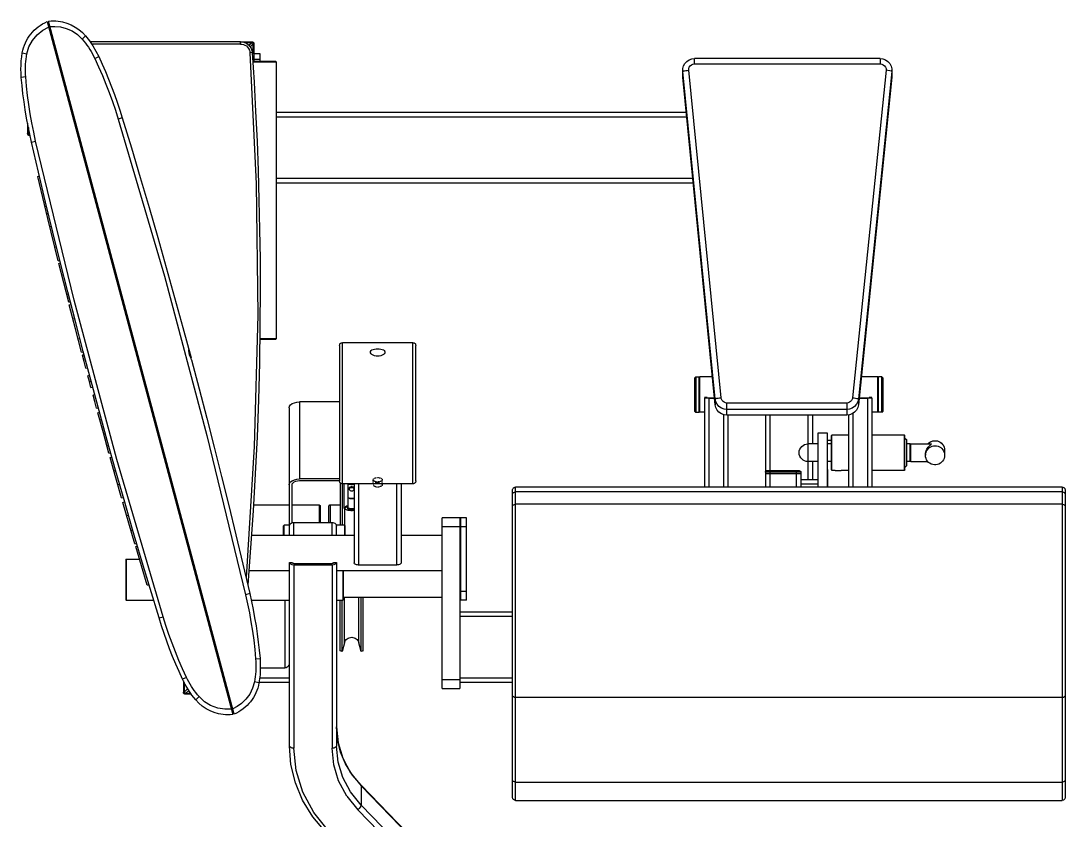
# Model space of a CAD drawing. Header units: millimetres. Extents: x 29224 to 62779, y 35576 to 54938.
# Drawn here: x 29608 to 30728, y 45215 to 46072 of the extents above; entities that cross this region are included whole.
import ezdxf

# ---------------------------------------------------------------- set-up
doc = ezdxf.new("R2010")
doc.units = ezdxf.units.MM
doc.linetypes.add('PEN_TYPE_1', pattern=[0])
doc.linetypes.add('PEN_TYPE_9', pattern=[0.1389, 0.0833, -0.0556])

# ---------------------------------------------------------------- blocks, each defined once
blk = doc.blocks.new('A$C18FB2BB5')
at = {"color": 7, "linetype": 'PEN_TYPE_1'}
for points in [[(1.5, 1267.9), (2.1, 1270.7), (2.9, 1273.4), (3.8, 1276.1), (4.8, 1278.6), (6.1, 1281.1), (7.4, 1283.5), (8.9, 1285.8), (10.6, 1288.1), (12.4, 1290.2), (14.3, 1292.2), (16.3, 1294), (18.4, 1295.8), (20.7, 1297.4), (23.1, 1298.9), (25.5, 1300.2), (28.1, 1301.4)], [(28.1, 1301.4), (227.2, 558.5)], [(28.8, 1298.9), (30.1, 1299.3)], [(29.6, 1301.8), (32.3, 1302.1), (35, 1302.1), (37.4, 1302.1), (39.9, 1301.9), (42.3, 1301.5), (44.7, 1301.1), (49.4, 1299.7), (53.9, 1297.9), (58.2, 1295.6), (62.2, 1292.9), (65.9, 1289.7), (69.3, 1286.1)], [(228.6, 558.9), (29.6, 1301.8)], [(6.4, 1266.8), (8.5, 1274.3), (12.3, 1281.3), (17.4, 1287.4), (23.4, 1292.3)], [(23.4, 1292.3), (29.7, 1295.6)], [(29.7, 1295.5), (31.2, 1295.9)], [(31.1, 1296.1), (36.4, 1296.3), (42.3, 1295.8), (48.5, 1294.2), (54.8, 1291.5), (60.7, 1287.6), (65.7, 1282.7)], [(69.3, 1286.1), (65.7, 1282.7)], [(65.7, 1282.7), (67.5, 1280.6), (69.2, 1278.4), (70.8, 1276.2), (72.4, 1273.9), (73.9, 1271.6), (75.3, 1269.2), (76.7, 1266.8), (78, 1264.4), (79.2, 1261.9)], [(69.3, 1286.1), (73.4, 1280.9), (77.1, 1275.5), (80.5, 1269.8), (83.5, 1263.9)], [(235.4, 1279.9), (74.1, 1279.9)], [(235.6, 1277.4), (75.9, 1277.4)], [(235.6, 1277.4), (235.4, 1279.9)], [(235.4, 1279.9), (247.6, 1279.9)], [(235.4, 1279.9), (237.9, 1279.7), (240.1, 1279), (242.2, 1277.9), (244.1, 1276.5), (245.6, 1274.8), (246.8, 1272.8), (247.6, 1270.6), (248, 1268.2)], [(235.6, 1277.4), (237, 1277.3), (238.6, 1277), (240.2, 1276.3), (241.8, 1275.3), (243.1, 1274), (244.2, 1272.5), (245, 1270.9), (245.4, 1269.4), (245.6, 1268)], [(239.9, 1279), (247.6, 1279)], [(247.3, 1278.8), (240.6, 1278.8)], [(244.5, 1276), (247.3, 1278.8)], [(245.8, 1274.4), (248.7, 1277.3)], [(247.3, 1278.8), (247.7, 1278.7), (248.1, 1278.5), (248.5, 1278.2), (248.7, 1277.8), (248.7, 1277.3)], [(247.6, 1279.9), (247.6, 1279)], [(247.6, 1279.9), (248.5, 1279.7), (249.2, 1279.3), (249.7, 1278.5), (249.9, 1277.6)], [(247.6, 1279), (248.1, 1278.9), (248.6, 1278.6), (248.9, 1278.2), (249, 1277.6)], [(248.7, 1277.3), (248.7, 1267.3)], [(249, 1267.3), (249, 1277.6)], [(249.9, 1277.6), (249, 1277.6)], [(249.9, 1277.6), (249.9, 1267.3)], [(0.4, 1241.6), (0.1, 1246), (0, 1250.4), (0.1, 1254.8), (0.4, 1259.2), (0.9, 1263.6), (1.5, 1267.9)], [(1.5, 1267.9), (6.4, 1266.8)], [(5.1, 1242.1), (4.9, 1244.8), (4.8, 1247.6), (4.8, 1250.4), (4.9, 1253.1), (5, 1255.9), (5.2, 1258.6), (5.5, 1261.3), (5.9, 1264.1), (6.4, 1266.8)], [(245.6, 1268), (252.4, 1127.4), (254, 986.6), (250.3, 845.8), (241.4, 705.3)], [(248, 1268.1), (250, 1236.5), (251.7, 1204.9), (253.2, 1173.3), (254.4, 1141.7), (255.3, 1110.1), (256, 1078.4), (256.4, 1046.8), (256.5, 1015.1), (256.3, 975.4), (255.7, 935.7), (254.6, 896), (253.2, 856.3), (251.3, 816.6), (249, 777), (246.3, 737.3), (243.2, 697.7)], [(248, 1268.2), (245.6, 1268)], [(248.1, 1267.3), (256.2, 1267.3)], [(249.9, 1267.3), (249.9, 1258.6)], [(256.2, 1267.3), (256.2, 1258.6)], [(79.2, 1261.9), (83.5, 1263.9)], [(79.2, 1261.9), (83.3, 1252.9), (87.3, 1243.7), (91.1, 1234.5), (94.7, 1225.3), (98.1, 1215.9), (101.3, 1206.5), (104.3, 1197)], [(83.5, 1263.9), (87.1, 1255.9), (90.6, 1247.8), (94, 1239.7), (97.2, 1231.5), (100.3, 1223.3), (103.2, 1215), (106, 1206.6), (108.7, 1198.2)], [(248.4, 1261), (256.2, 1261)], [(273.3, 1258.6), (248.6, 1258.6)], [(274.1, 1257.8), (248.6, 1257.8)], [(273.3, 1258.6), (274.1, 1257.8)], [(274.1, 961.6), (274.1, 1257.8)], [(709.8, 1249.2), (709.9, 1251), (710.7, 1253.9), (712.1, 1256.5), (714.1, 1258.7), (716.6, 1260.4), (719.4, 1261.4), (722.4, 1261.8)], [(716.1, 1249.3), (716.2, 1251), (716.7, 1252.7), (717.7, 1254.1), (719.1, 1255.2), (720.7, 1255.9), (722.4, 1256.2)], [(722.4, 1256.2), (722.4, 1261.8)], [(921.5, 1261.8), (722.4, 1261.8)], [(722.4, 1256.2), (921.5, 1256.2)], [(921.5, 1261.8), (924.4, 1261.4), (927.3, 1260.4), (929.8, 1258.7), (931.8, 1256.5), (933.2, 1253.8), (934, 1250.9), (934.1, 1249.2)], [(921.5, 1261.8), (921.5, 1256.2)], [(921.5, 1256.2), (923.2, 1255.9), (924.8, 1255.2), (926.1, 1254.1), (927.1, 1252.6), (927.7, 1251), (927.7, 1249.3)], [(709.8, 1249.2), (709.8, 1248)], [(709.8, 1241.7), (709.8, 1249.2)], [(709.8, 1248), (710, 1248.2)], [(744.6, 896.9), (709.8, 1248)], [(710, 1248.2), (710.7, 1248.4), (711.7, 1248.6), (713, 1248.9), (714.5, 1249.1), (716.1, 1249.3)], [(750.8, 898.2), (716.1, 1249.3)], [(927.7, 1249.3), (891.8, 898.2)], [(934, 1248), (898.1, 896.9)], [(933.7, 1248.2), (927.7, 1249.3)], [(934, 1248), (933.7, 1248.2)], [(934.1, 1249.2), (934, 1241.7)], [(934, 1248), (934.1, 1249.2)], [(5.1, 1242.1), (0.4, 1241.6)], [(0.4, 1241.6), (0.4, 1241.6)], [(11.4, 1172.1), (9.5, 1180.7), (7.7, 1189.4), (6.1, 1198), (4.7, 1206.7), (3.4, 1215.4), (2.2, 1224.1), (1.2, 1232.9), (0.4, 1241.6)], [(15.8, 1173.3), (13.7, 1183), (11.8, 1192.8), (10, 1202.6), (8.5, 1212.4), (7.2, 1222.3), (6, 1232.1), (5.1, 1242.1)], [(709.8, 1243), (709.8, 1241.7)], [(744.6, 890.7), (709.8, 1241.7)], [(934, 1241.7), (898.1, 890.6)], [(934, 1241.7), (934.1, 1243)], [(274.1, 1204.3), (713.5, 1204.3)], [(274.1, 1199.5), (714, 1199.5)], [(7.2, 1192.4), (7.2, 1181.3)], [(8.1, 1187.9), (8.1, 1181.3)], [(108.7, 1198.2), (104.3, 1197)], [(104.3, 1197), (153.8, 1028.5), (199.5, 857.7), (240.9, 687)], [(108.7, 1198.2), (118.4, 1166.2), (128, 1134.2), (137.4, 1102.1), (146.7, 1069.9), (155.8, 1037.7), (164.8, 1005.5), (173.7, 973.3), (182.4, 941)], [(7.2, 1181.3), (8.1, 1181.3)], [(9.4, 1179), (8.6, 1179.2), (7.8, 1179.7), (7.3, 1180.4), (7.2, 1181.3)], [(9.4, 1179.9), (8.9, 1180.1), (8.5, 1180.4), (8.2, 1180.8), (8.1, 1181.3)], [(8.3, 1181.7), (8.3, 1186.6)], [(9.1, 1182.5), (8.3, 1181.7)], [(9.6, 1180.2), (9.3, 1180.2), (8.9, 1180.5), (8.6, 1180.8), (8.4, 1181.2), (8.3, 1181.7)], [(9.7, 1179.9), (9.4, 1179.9)], [(9.4, 1179), (9.4, 1179.9)], [(9.9, 1179), (9.4, 1179)], [(11.4, 1172.1), (15.8, 1173.3)], [(148.1, 662.1), (138.5, 693.7), (129, 725.4), (119.7, 757), (110.6, 788.7), (101.5, 820.5), (92.6, 852.3), (83.9, 884.1), (75.3, 916), (66.8, 947.9), (58.5, 979.8), (50.3, 1011.8), (42.2, 1043.8), (34.3, 1075.8), (26.5, 1107.9), (18.9, 1140), (11.4, 1172.1)], [(152.5, 663.3), (103, 831.8), (57.2, 1002.7), (15.8, 1173.3)], [(18.1, 1135.3), (19.8, 1135.9)], [(39.9, 1045.1), (28.9, 1090.2), (18.1, 1135.3)], [(274.1, 1133.4), (720.6, 1133.4)], [(274.1, 1128.6), (721, 1128.6)], [(25.8, 1102.9), (27.6, 1103.4)], [(27.6, 1095.5), (29.4, 1095.9)], [(30.9, 1081.6), (32.7, 1082.2)], [(36.3, 1059.5), (38.2, 1059.9)], [(39.9, 1045.1), (41.8, 1045.4)], [(40.7, 1042.2), (42.5, 1042.8)], [(40.7, 1042.2), (40.7, 1042.2)], [(51.2, 1000.6), (45.9, 1021.4), (40.7, 1042.2)], [(49.2, 1008.4), (51, 1008.9)], [(51.2, 1000.6), (53, 1000.9)], [(51.9, 997.7), (53.7, 998.3)], [(51.9, 997.7), (51.9, 997.6)], [(65.1, 946.9), (58.5, 972.2), (51.9, 997.6)], [(55.6, 983.3), (57.4, 983.9)], [(61.3, 961.3), (63.2, 961.7)], [(255.7, 961.6), (274.1, 961.6)], [(255.7, 960.8), (273.3, 960.8)], [(274.1, 961.6), (273.3, 960.8)], [(341.6, 954), (341.7, 954.7), (341.9, 955.3), (342.1, 955.8), (342.5, 956.3), (343, 956.7), (343.5, 956.9), (344.1, 957.1), (344.8, 957.2)], [(341.6, 954), (341.6, 809.1)], [(344.8, 805.9), (344.8, 957.2)], [(420.4, 957.2), (344.8, 957.2)], [(420.4, 805.9), (420.4, 957.2)], [(420.4, 957.2), (421, 957.1), (421.6, 956.9), (422.2, 956.7), (422.6, 956.3), (423, 955.8), (423.3, 955.3), (423.5, 954.7), (423.6, 954)], [(423.6, 809.1), (423.6, 954)], [(65.1, 946.9), (67, 947.2)], [(65.9, 944), (67.6, 944.6)], [(65.9, 944), (65.9, 943.9)], [(69.6, 929.9), (67.7, 936.9), (65.9, 943.9)], [(182.9, 938.9), (182.4, 940.4), (181.5, 942.2), (180.8, 944.2), (180.4, 946.3), (180.2, 948.3), (180, 949.9)], [(182.4, 941), (182.4, 941)], [(374.7, 947), (374.9, 947.9), (375.5, 948.7), (376.4, 949.4), (377.7, 949.9), (379.2, 950.3), (380.8, 950.6), (382.6, 950.6)], [(382.6, 942.7), (380.8, 942.9), (379.2, 943.2), (377.7, 943.8), (376.4, 944.4), (375.5, 945.3), (374.9, 946.2), (374.7, 947)], [(382.6, 950.6), (384.3, 950.6), (386, 950.3), (387.5, 949.9), (388.7, 949.4), (389.7, 948.7), (390.3, 947.9), (390.5, 947)], [(390.5, 947), (390.3, 946.2), (389.7, 945.3), (388.7, 944.4), (387.5, 943.8), (386, 943.2), (384.3, 942.9), (382.6, 942.7)], [(69.6, 929.8), (71.5, 930.1)], [(182.9, 938.9), (191.2, 907.7), (199.3, 876.4), (207.3, 845.2), (215.2, 813.8), (222.9, 782.5), (230.5, 751.1), (238, 719.7), (245.3, 688.2)], [(71.8, 921.7), (73.6, 922.3)], [(71.8, 921.7), (71.8, 921.7)], [(75.1, 909.2), (73.5, 915.5), (71.8, 921.7)], [(722.6, 919.1), (722.7, 919.6), (723, 920), (723.4, 920.3), (723.9, 920.4)], [(722.6, 883.9), (722.6, 919)], [(723.9, 920.4), (723.9, 882.6)], [(723.9, 920.4), (727.4, 920.4)], [(727.4, 882.6), (727.4, 920.4)], [(728.2, 920.4), (727.4, 919.6)], [(728.2, 882.6), (728.2, 920.4)], [(741.6, 920.4), (728.2, 920.4)], [(918.9, 920.4), (901.2, 920.4)], [(918.9, 882.6), (918.9, 920.4)], [(919.7, 919.6), (918.9, 920.4)], [(919.7, 882.6), (919.7, 920.4)], [(923.2, 920.4), (919.7, 920.4)], [(923.2, 882.6), (923.2, 920.4)], [(923.2, 920.4), (923.7, 920.3), (924.1, 920), (924.3, 919.6), (924.4, 919.1)], [(924.4, 919.1), (924.4, 883.8)], [(73.4, 915.5), (75.3, 916)], [(75.1, 909.2), (77, 909.6)], [(77.3, 901.1), (79.1, 901.7)], [(77.3, 901.1), (77.3, 901)], [(81.1, 887), (79.2, 894), (77.3, 901)], [(735.9, 898.4), (732.9, 898.4)], [(732.9, 898.2), (732.9, 802.3)], [(735.9, 897.6), (735.6, 897.6), (734.7, 897.7), (733.9, 897.8), (733.4, 897.9), (733, 898.1), (732.9, 898.2)], [(735.9, 898.2), (737.6, 898)], [(737.6, 897.5), (735.9, 897.6)], [(737.6, 898), (743.8, 898)], [(737.6, 897.5), (737.6, 802.3)], [(743.9, 897.5), (737.6, 897.5)], [(744.6, 896.9), (744.8, 897.1), (745.4, 897.3), (746.4, 897.6), (747.7, 897.8), (749.2, 898), (750.8, 898.2)], [(757.1, 885.6), (754, 886), (751.2, 887.1), (748.6, 888.8), (746.6, 891.2), (745.2, 893.9), (744.6, 896.9)], [(744.6, 896.9), (744.6, 890.7)], [(757.1, 892.5), (755.6, 892.7), (754.1, 893.3), (752.9, 894.1), (751.9, 895.3), (751.2, 896.7), (750.8, 898.2)], [(891.8, 898.2), (891.5, 896.7), (890.8, 895.3), (889.8, 894.1), (888.5, 893.3), (887.1, 892.7), (885.6, 892.5)], [(898.1, 896.9), (897.4, 893.9), (896, 891.1), (894, 888.8), (891.5, 887.1), (888.6, 886), (885.6, 885.6)], [(891.8, 898.2), (893.5, 898), (895, 897.8), (896.3, 897.5), (897.3, 897.3), (897.9, 897.1), (898.1, 896.9)], [(898.1, 896.9), (898.1, 890.6)], [(907.8, 897.5), (898.8, 897.5)], [(898.9, 898), (907.8, 898)], [(907.8, 898), (909.6, 898.2)], [(909.6, 897.6), (907.8, 897.5)], [(907.8, 897.5), (907.8, 802.3)], [(912.6, 898.4), (909.6, 898.4)], [(912.6, 898.2), (912.5, 898.1), (912.1, 897.9), (911.5, 897.8), (910.8, 897.7), (909.9, 897.6), (909.6, 897.6)], [(912.6, 898.2), (912.6, 802.3)], [(81.1, 887), (83, 887.3)], [(287.7, 887.4), (288.1, 889), (289.1, 890.6), (290.9, 891.9), (293.2, 892.8), (295.8, 893.5), (298.6, 893.7)], [(287.7, 887.4), (287.7, 761.6)], [(298.6, 893.7), (298.6, 811.1)], [(341.6, 893.7), (298.6, 893.7)], [(757.1, 879.3), (754, 879.7), (751.2, 880.8), (748.6, 882.6), (746.6, 884.9), (745.2, 887.7), (744.6, 890.7)], [(757.1, 879.3), (757.1, 892.5)], [(885.6, 892.5), (757.1, 892.5)], [(885.6, 885.6), (757.1, 885.6)], [(885.6, 892.5), (885.6, 879.3)], [(898.1, 890.6), (897.4, 887.6), (896, 884.9), (894, 882.6), (891.5, 880.8), (888.6, 879.7), (885.6, 879.3)], [(82.5, 882.1), (84.2, 882.7)], [(82.5, 882.1), (82.5, 882.1)], [(94.4, 838.9), (88.4, 860.5), (82.5, 882.1)], [(84.6, 874.3), (86.4, 874.9)], [(723.9, 882.5), (723.4, 882.6), (723, 882.9), (722.7, 883.3), (722.6, 883.8)], [(723.9, 882.6), (727.4, 882.6)], [(728.2, 882.6), (727.4, 883.3)], [(732.9, 882.6), (728.2, 882.6)], [(753.4, 879.9), (753.4, 802.3)], [(885.6, 879.3), (757.1, 879.3)], [(758.1, 879.3), (758.1, 802.3)], [(798.3, 879.3), (798.3, 802.3)], [(803, 879.3), (803, 819.7)], [(844, 879.3), (844, 810.3)], [(848.7, 879.3), (848.7, 848.6)], [(887.4, 879.5), (887.4, 802.3)], [(892.1, 881.2), (892.1, 802.3)], [(918.9, 882.6), (912.6, 882.6)], [(919.7, 883.3), (918.9, 882.6)], [(923.2, 882.6), (919.7, 882.6)], [(924.4, 883.8), (924.3, 883.3), (924.1, 882.9), (923.7, 882.6), (923.2, 882.5)], [(923.2, 882.6), (923.2, 882.5)], [(855, 802.3), (855, 860.7)], [(855, 860.7), (864.5, 860.7)], [(864.5, 860.7), (864.5, 802.3)], [(864.5, 852.8), (869.2, 852.8)], [(869.7, 858.1), (869.2, 857.6)], [(869.2, 820.8), (869.2, 857.6)], [(869.7, 820.3), (869.7, 858.1)], [(887.4, 858.1), (869.7, 858.1)], [(947.5, 858.1), (912.6, 858.1)], [(947.5, 820.3), (947.5, 858.1)], [(948, 857.6), (947.5, 858.1)], [(948, 820.8), (948, 857.6)], [(948, 854.9), (949.6, 853.4)], [(949.6, 853.4), (949.6, 825)], [(972.7, 848.6), (973.4, 849.4), (974.7, 850.5), (976.2, 851.3), (977.8, 851.8), (979.4, 852.1), (981.1, 852.1), (982.8, 851.9), (984.4, 851.3), (985.9, 850.5), (987.3, 849.5), (988.4, 848.2), (989.4, 846.8), (990, 845.2), (990.4, 843.6), (990.6, 841.9)], [(972.7, 848.6), (973.1, 849.1), (974.3, 850.1), (975.7, 850.9), (977.2, 851.5), (978.7, 851.9), (980.4, 852), (982, 851.9), (983.5, 851.5), (985, 850.9), (986.4, 850.1), (987.6, 849.1), (988.6, 847.9), (989.5, 846.5), (990.1, 845), (990.5, 843.5)], [(92.2, 846.6), (94.1, 847)], [(844, 829.7), (842.1, 829.9), (840.3, 830.5), (838.7, 831.3), (837.3, 832.5), (836.2, 833.9), (835.3, 835.5), (834.7, 837.3), (834.6, 839.2), (834.7, 841.1), (835.3, 842.9), (836.2, 844.5), (837.3, 845.9), (838.7, 847), (840.3, 847.9), (842.1, 848.4), (844, 848.6)], [(855, 848.6), (844, 848.6)], [(869.2, 848.6), (864.5, 848.6)], [(953.6, 848.6), (949.6, 848.6)], [(953.6, 829.7), (953.6, 848.6)], [(954.3, 847.9), (953.6, 848.6)], [(954.3, 848.6), (976.1, 848.6)], [(954.3, 829.7), (954.3, 848.5)], [(970.1, 837.7), (970.2, 838.9), (970.4, 840.2), (970.8, 841.6), (971.4, 842.9), (972.2, 844.2), (973, 845.3), (973.9, 846.2), (974.6, 846.9), (975.2, 847.4), (975.7, 847.8), (976.1, 848.1), (976.3, 848.4), (976.4, 848.5)], [(970.1, 836.5), (970.2, 838.1), (970.6, 839.6), (971.2, 841.1), (972.1, 842.4), (973.1, 843.6), (974.3, 844.7), (975.7, 845.5), (977.2, 846.1), (978.7, 846.5), (980.4, 846.6), (982, 846.5), (983.5, 846.1), (985, 845.5), (986.4, 844.7), (987.6, 843.6), (988.6, 842.4), (989.5, 841.1), (990.1, 839.6), (990.5, 838.1), (990.6, 836.5)], [(976.4, 848.5), (976.1, 848.6)], [(990.6, 841.9), (990.6, 836.5)], [(94.4, 838.8), (96.3, 839.2)], [(95.8, 834), (97.5, 834.6)], [(95.8, 834), (95.8, 834)], [(108, 790.8), (101.9, 812.3), (95.8, 834)], [(855, 829.7), (844, 829.7)], [(848.7, 829.7), (848.7, 810.3)], [(869.2, 829.7), (864.5, 829.7)], [(953.6, 829.7), (949.6, 829.7)], [(954.3, 830.5), (953.6, 829.7)], [(954.3, 829.7), (972.7, 829.7)], [(970.1, 837.7), (970.1, 836.5)], [(990.6, 836.5), (990.4, 834.8), (990, 833.1), (989.4, 831.6), (988.4, 830.2), (987.3, 829), (986, 827.9), (984.5, 827.1), (982.9, 826.6), (981.3, 826.3), (979.6, 826.3), (977.9, 826.5), (976.3, 827.1), (974.8, 827.9), (973.4, 828.9), (972.3, 830.2), (971.3, 831.6), (970.7, 833.1), (970.2, 834.8), (970.1, 836.5)], [(99.7, 819.9), (101.6, 820.2)], [(798.4, 818.5), (798.5, 819), (798.8, 819.4), (799.2, 819.6), (799.7, 819.7)], [(836.3, 818.5), (798.4, 818.5)], [(835, 819.7), (799.7, 819.7)], [(803.2, 819.7), (803.2, 816.6)], [(831.5, 819.7), (831.5, 816.6)], [(835, 819.7), (835.5, 819.6), (835.9, 819.4), (836.2, 819), (836.3, 818.5)], [(836.3, 818.5), (836.3, 816.6)], [(864.5, 821.2), (864.8, 821.2)], [(864.8, 821.2), (864.8, 802.3)], [(869.7, 820.3), (869.2, 820.8)], [(873.2, 820.3), (869.7, 820.3)], [(873.2, 820.3), (876.3, 820.3)], [(876.3, 820.3), (879.5, 820.3)], [(887.4, 820.3), (879.5, 820.3)], [(947.5, 820.3), (912.6, 820.3)], [(948, 820.8), (947.5, 820.3)], [(948, 823.4), (949.6, 825)], [(287.7, 804.8), (288.1, 806.4), (289.1, 807.9), (290.9, 809.2), (293.2, 810.2), (295.8, 810.8), (298.6, 811.1)], [(290.7, 804.8), (291, 806), (291.8, 807.1), (293, 808), (294.7, 808.7), (296.6, 809.2), (298.6, 809.3)], [(341.6, 811.1), (298.6, 811.1)], [(298.6, 809.3), (341.6, 809.3)], [(344.8, 805.9), (344.1, 806), (343.5, 806.1), (343, 806.4), (342.5, 806.8), (342.1, 807.3), (341.9, 807.8), (341.7, 808.4), (341.6, 809.1)], [(342.2, 807.3), (342.2, 761.6)], [(423.6, 809.1), (423.5, 808.4), (423.3, 807.8), (423, 807.3), (422.6, 806.8), (422.2, 806.4), (421.6, 806.1), (421, 806), (420.4, 805.9)], [(834.5, 816.6), (798.4, 816.6)], [(803, 816.6), (803, 802.3)], [(831.4, 816.6), (831.4, 802.3)], [(836.2, 816.6), (834.5, 816.6)], [(836.2, 816.6), (836.2, 802.3)], [(855, 810.3), (836.2, 810.3)], [(104, 804.9), (105.8, 805.5)], [(290.7, 764.2), (290.7, 804.8)], [(344.4, 805.9), (344.4, 761.6)], [(420.4, 805.9), (344.8, 805.9)], [(346.8, 780.2), (346.8, 805.9)], [(351.1, 780.3), (351.1, 805.9)], [(357.2, 805.6), (356.3, 805.4), (355.2, 805.4), (354.1, 805.4), (353.1, 805.4), (352.1, 805.6), (351.2, 805.7), (351.1, 805.8)], [(357.2, 805.1), (357, 805.1), (356.1, 805), (355.2, 804.9), (354.2, 804.9), (353.2, 805), (352.3, 805.1), (351.5, 805.3), (351.1, 805.4)], [(352.1, 800.7), (352.1, 801.1), (352.3, 801.5), (352.5, 801.9), (352.8, 802.2), (353.1, 802.5), (353.6, 802.7), (354, 802.8), (354.4, 802.9), (354.9, 802.9), (355.4, 802.8), (355.8, 802.7), (356.2, 802.5), (356.6, 802.2), (356.9, 801.9), (357.1, 801.5), (357.2, 801.1), (357.2, 800.7)], [(352.3, 800.8), (352.1, 800.2)], [(352.1, 800.2), (352.1, 800.7)], [(357.2, 800.2), (357.1, 799.8), (356.9, 799.3), (356.6, 798.9), (356.2, 798.6), (355.8, 798.3), (355.4, 798.1), (354.9, 798), (354.4, 798), (354, 798.1), (353.6, 798.3), (353.1, 798.6), (352.8, 798.9), (352.5, 799.3), (352.3, 799.8), (352.1, 800.2)], [(352.3, 800.8), (352.5, 801.1), (352.9, 801.5), (353.2, 801.8), (353.7, 802), (354.2, 802.1), (354.7, 802.1), (355.2, 802.1), (355.7, 802), (356.1, 801.8), (356.5, 801.5), (356.8, 801.1), (357, 800.8)], [(357.2, 800.2), (357, 800.8)], [(357.2, 805.9), (357.2, 721.2)], [(357.2, 800.6), (357.2, 800.2)], [(362, 805.9), (362, 718.8)], [(402.9, 805.9), (402.9, 718.8)], [(407.7, 805.9), (407.7, 721.2)], [(527.2, 799.2), (527.3, 799.8), (527.5, 800.4), (527.8, 800.9), (528.2, 801.4), (528.6, 801.8), (529.2, 802.1), (529.8, 802.2), (530.4, 802.3)], [(527.2, 469.5), (527.2, 799.2)], [(527.2, 794.7), (527.5, 795.7), (528.2, 796.6), (529.2, 797.1), (530.4, 797.3)], [(530.4, 466.3), (530.4, 802.3)], [(1116.7, 802.3), (530.4, 802.3)], [(1116.7, 797.3), (530.4, 797.3)], [(855, 805.5), (836.2, 805.5)], [(1116.7, 802.3), (1116.7, 466.3)], [(1116.7, 802.3), (1117.3, 802.2), (1117.9, 802.1), (1118.4, 801.8), (1118.9, 801.4), (1119.3, 800.9), (1119.6, 800.4), (1119.8, 799.8), (1119.8, 799.2)], [(1116.7, 797.3), (1117.9, 797.1), (1118.9, 796.6), (1119.6, 795.7), (1119.8, 794.7)], [(1119.8, 799.2), (1119.8, 469.5)], [(108, 790.8), (109.9, 791.1)], [(109.4, 785.9), (111.2, 786.6)], [(109.4, 785.9), (109.4, 785.9)], [(122.3, 741.7), (115.8, 763.8), (109.4, 785.9)], [(352.7, 790.3), (352.1, 790.4), (351.7, 790.6), (351.4, 790.8), (351.2, 791), (351.1, 791.3)], [(352.1, 790.4), (352.3, 790.4)], [(352.3, 790.4), (352.7, 790.3)], [(352.7, 790.3), (356.7, 790.3)], [(356.7, 790.3), (356, 790.2), (355.4, 790.1), (354.7, 790.1), (354, 790.1), (353.3, 790.2), (352.7, 790.3)], [(357.2, 790.4), (356.7, 790.3)], [(356.7, 790.3), (357, 790.4)], [(357, 790.4), (357.2, 790.4)], [(527.2, 782), (527.5, 782.8), (528.2, 783.4), (529.2, 783.8), (530.4, 784)], [(1116.7, 784), (530.4, 784)], [(1116.7, 784), (1117.9, 783.8), (1118.9, 783.4), (1119.6, 782.8), (1119.8, 782)], [(249.1, 783.5), (287.7, 783.5)], [(290.7, 783.5), (320, 783.5)], [(320, 783.5), (320.8, 782.8)], [(320, 783.5), (320, 764.5)], [(320.8, 782.8), (320.8, 764.5)], [(330.2, 782), (330.4, 782.6), (330.7, 783.1), (331.2, 783.4), (331.8, 783.5)], [(330.2, 764.6), (330.2, 782)], [(331.8, 783.5), (342.2, 783.5)], [(331.8, 783.5), (331.8, 764.5)], [(346.8, 780.2), (346.9, 780.6), (347.2, 781), (347.6, 781.4), (348.3, 781.7), (349.1, 782.1), (350, 782.3), (351.1, 782.6)], [(347.3, 779.2), (346.8, 780.2)], [(346.9, 779.9), (347, 750.4)], [(348, 778.6), (347.3, 779.2)], [(348, 778.6), (347.7, 778.9), (347.6, 779.3), (347.6, 779.7), (347.8, 780), (348.1, 780.4), (348.7, 780.8), (349.3, 781.1), (350.1, 781.3), (351.1, 781.5)], [(357.2, 777.2), (356.4, 777.1), (355.2, 777), (354.1, 777), (353, 777.1), (351.9, 777.2), (350.9, 777.4), (350, 777.6), (349.2, 777.9), (348.6, 778.2), (348, 778.6)], [(350.5, 779), (350.4, 779.3), (350.3, 779.5), (350.4, 779.8), (350.6, 780)], [(351.3, 778.5), (350.8, 778.8), (350.5, 779)], [(350.6, 780), (351.1, 780.3)], [(357.2, 779.3), (357.1, 779.3), (356.5, 779.1), (355.8, 779), (355, 778.9), (354.3, 778.9), (353.6, 779), (352.9, 779.1), (352.3, 779.3), (351.8, 779.4), (351.4, 779.7), (351.2, 779.9), (351.1, 780.2)], [(357.2, 778.3), (356.9, 778.2), (356.2, 778.1), (355.5, 778), (354.7, 778), (353.9, 778), (353.1, 778.1), (352.4, 778.2), (351.8, 778.3), (351.3, 778.5)], [(113.4, 771.9), (115.3, 772.3)], [(282.4, 761.6), (281.6, 760.8)], [(288.1, 761.6), (282.4, 761.6)], [(282.4, 750.4), (282.4, 761.6)], [(287.9, 760.4), (288, 761.3), (288.4, 762.2), (288.9, 763), (289.7, 763.6), (290.6, 764.1), (291.6, 764.4), (292.6, 764.5)], [(292.6, 764.5), (333.6, 764.5)], [(292.6, 750.4), (292.6, 764.5)], [(333.6, 764.5), (334.6, 764.4), (335.6, 764.1), (336.5, 763.6), (337.3, 763), (337.9, 762.2), (338.2, 761.3), (338.3, 760.4)], [(333.6, 750.4), (333.6, 764.5)], [(347, 761.6), (338.1, 761.6)], [(347.8, 760.8), (347, 761.6)], [(451.6, 586.5), (451.6, 769.3)], [(478, 769.3), (451.6, 769.3)], [(470.5, 769.3), (470.5, 586.5)], [(471.7, 681), (471.7, 769.3)], [(478, 681), (478, 769.3)], [(118.2, 755.7), (119.9, 756.3)], [(357.2, 750.4), (246.8, 750.4)], [(281.6, 750.4), (281.6, 760.8)], [(287.9, 750.4), (287.9, 760.4)], [(338.3, 750.4), (338.3, 760.4)], [(347.8, 750.4), (347.8, 760.8)], [(451.6, 750.4), (407.7, 750.4)], [(478, 759.8), (451.6, 759.8)], [(122.3, 741.6), (124.1, 742)], [(123.2, 738.5), (125, 739.1)], [(123.2, 738.5), (123.2, 738.5)], [(135.4, 697.3), (129.3, 717.9), (123.2, 738.5)], [(112.4, 724.8), (112.8, 725.2)], [(112.4, 724.8), (112.4, 681.4)], [(112.8, 725.2), (127.1, 725.2)], [(112.8, 725.2), (112.8, 681)], [(287.9, 721.6), (290.9, 721.6)], [(287.9, 524.7), (287.9, 721.6)], [(290.8, 719), (289.3, 719.6), (288.3, 720.3), (287.9, 721.2)], [(290.9, 721.6), (290.9, 721.2)], [(292.6, 720.4), (291.8, 720.5), (291.1, 720.8), (290.9, 721.2)], [(292.6, 718.8), (290.9, 719)], [(292.6, 720.4), (333.6, 720.4)], [(333.6, 718.8), (292.6, 718.8)], [(292.6, 718.8), (292.6, 522.3)], [(335.3, 721.2), (335.1, 720.8), (334.5, 720.5), (333.6, 720.4)], [(335.3, 719), (333.6, 718.8)], [(333.6, 718.8), (333.6, 522.3)], [(335.3, 721.6), (338.3, 721.6)], [(335.3, 721.2), (335.3, 721.6)], [(338.3, 721.2), (338, 720.3), (336.9, 719.6), (335.4, 719)], [(338.3, 721.6), (338.3, 524.7)], [(362, 718.8), (360.9, 718.9), (359.9, 719.1), (359, 719.4), (358.3, 719.8), (357.7, 720.2), (357.4, 720.7), (357.2, 721.2)], [(402.9, 718.8), (362, 718.8)], [(407.7, 721.2), (407.6, 720.7), (407.2, 720.2), (406.6, 719.8), (405.9, 719.4), (405, 719.1), (404, 718.9), (402.9, 718.8)], [(287.9, 712.6), (244.2, 712.6)], [(451.6, 712.6), (338.3, 712.6)], [(345.3, 712.6), (345.3, 681)], [(345.6, 712.6), (345.6, 681.4)], [(135.4, 697.4), (137.3, 697.7)], [(470.5, 703.1), (471.7, 703.1)], [(245.3, 688.2), (240.9, 687)], [(240.9, 687), (243.1, 677.3), (245, 667.5), (246.7, 657.8), (248.3, 648), (249.6, 638.1), (250.7, 628.2), (251.6, 618.3)], [(245.3, 688.2), (245.3, 688.2)], [(245.3, 688.2), (247.3, 679.6), (249, 671), (250.6, 662.3), (252.1, 653.6), (253.4, 644.9), (254.5, 636.2), (255.5, 627.5), (256.4, 618.7)], [(345.6, 684.2), (451.6, 684.2)], [(346.9, 635.4), (346.9, 684.2)], [(362.5, 635.4), (362.5, 684.2)], [(364.9, 626.1), (364.9, 684.2)], [(367.1, 626.7), (367.1, 684.2)], [(470.5, 693.7), (471.7, 693.7)], [(470.5, 684.2), (470.9, 684.2)], [(470.9, 693.7), (470.9, 684.2)], [(470.9, 684.2), (471.7, 685)], [(478, 690.5), (471.7, 690.5)], [(112.4, 681.4), (112.8, 681)], [(112.8, 681), (142.5, 681)], [(246.9, 681), (287.9, 681)], [(283, 681), (283, 608.4)], [(287.7, 681), (287.7, 614.2)], [(338.3, 681), (345.3, 681)], [(342.2, 626.7), (342.2, 681)], [(344.4, 626.1), (344.4, 681)], [(345.3, 681), (345.6, 681.4)], [(478, 681), (471.7, 681)], [(148.1, 662.1), (152.5, 663.3)], [(148.1, 662.1), (148.1, 662.1)], [(173.3, 596.5), (169.6, 604.5), (166.1, 612.5), (162.7, 620.7), (159.5, 628.9), (156.4, 637.1), (153.5, 645.4), (150.7, 653.7), (148.1, 662.1)], [(177.6, 598.4), (173.4, 607.5), (169.4, 616.6), (165.7, 625.8), (162.1, 635.1), (158.7, 644.4), (155.5, 653.8), (152.5, 663.3)], [(287.9, 668.4), (287.7, 668.4)], [(287.9, 663.7), (287.7, 663.7)], [(527.2, 668.4), (470.5, 668.4)], [(527.2, 663.7), (470.5, 663.7)], [(346.9, 635.4), (347.3, 636.6), (348, 637.8), (348.8, 638.8), (349.7, 639.7), (350.8, 640.4), (352, 640.9), (353.3, 641.2), (354.7, 641.3), (356, 641.2), (357.3, 640.9), (358.5, 640.4), (359.6, 639.7), (360.5, 638.8), (361.4, 637.8), (362, 636.6), (362.5, 635.4)], [(346.9, 635.4), (344.4, 626.1)], [(364.9, 626.1), (362.5, 635.4)], [(251.6, 618.3), (251.8, 615.5), (251.9, 612.8), (252, 610), (251.9, 607.3), (251.8, 604.5), (251.5, 601.8), (251.2, 599), (250.8, 596.3), (250.4, 593.6)], [(251.6, 618.3), (256.4, 618.7)], [(256.4, 618.7), (256.6, 614.3), (256.7, 609.9), (256.6, 605.5), (256.4, 601.1), (255.9, 596.7), (255.2, 592.4)], [(344.4, 626.1), (342.2, 626.7)], [(367.1, 626.7), (364.9, 626.1)], [(283, 608.4), (256.7, 608.4)], [(287.7, 614.2), (287.6, 612.8), (287.2, 611.5), (286.5, 610.3), (285.5, 609.3), (284.3, 608.7), (283, 608.4)], [(177.6, 598.4), (173.3, 596.5)], [(187.4, 574.2), (183.3, 579.4), (179.6, 584.9), (176.3, 590.6), (173.3, 596.5)], [(174.2, 594.5), (174.2, 582.4)], [(191, 577.7), (189.2, 579.8), (187.6, 582), (185.9, 584.2), (184.4, 586.4), (182.9, 588.7), (181.4, 591.1), (180.1, 593.5), (178.8, 596), (177.6, 598.4)], [(250.4, 593.6), (248.5, 586.8), (245.3, 580.5), (241.3, 575), (236.7, 570.5), (231.8, 567.1), (227.1, 564.7)], [(255.2, 592.4), (250.4, 593.6)], [(287.9, 597.5), (256, 597.5)], [(451.6, 595.9), (470.5, 595.9)], [(527.2, 597.5), (470.5, 597.5)], [(174.2, 582.4), (175.1, 582.4)], [(176.5, 580.2), (175.6, 580.4), (174.9, 580.8), (174.4, 581.6), (174.2, 582.4)], [(175.1, 592.7), (175.1, 582.4)], [(176.5, 581.1), (176, 581.2), (175.5, 581.5), (175.2, 581.9), (175.1, 582.4)], [(175.4, 582.8), (175.4, 592.3)], [(178.8, 586.2), (175.4, 582.8)], [(176.8, 581.3), (176.4, 581.4), (175.9, 581.6), (175.6, 581.9), (175.4, 582.3), (175.4, 582.8)], [(179.9, 584.4), (176.8, 581.3)], [(255.2, 592.4), (254.6, 589.6), (253.9, 586.9), (253, 584.3), (251.9, 581.7), (250.7, 579.2), (249.3, 576.8), (247.8, 574.5), (246.2, 572.3), (244.4, 570.2), (242.5, 568.2), (240.4, 566.3), (238.3, 564.6), (236, 562.9), (233.7, 561.5), (231.2, 560.1), (228.6, 558.9)], [(255.2, 592.4), (255.2, 592.4)], [(287.9, 592.8), (255.3, 592.8)], [(451.6, 586.5), (470.5, 586.5)], [(527.2, 592.8), (470.5, 592.8)], [(182.2, 581.1), (176.5, 581.1)], [(176.5, 580.2), (176.5, 581.1)], [(182.8, 580.2), (176.5, 580.2)], [(176.8, 581.3), (182, 581.3)], [(187.4, 574.2), (191, 577.7)], [(227.2, 558.5), (224.5, 558.3), (221.8, 558.2), (219.3, 558.3), (216.8, 558.5), (214.4, 558.8), (212, 559.3), (207.3, 560.6), (202.8, 562.4), (198.5, 564.7), (194.5, 567.4), (190.8, 570.6), (187.4, 574.2)], [(218.6, 564.1), (211, 565.3), (203.4, 568.1), (196.7, 572.3), (191, 577.7)], [(530.4, 576.7), (529.2, 576.9), (528.2, 577.4), (527.5, 578.1), (527.2, 578.9)], [(1116.7, 576.7), (530.4, 576.7)], [(1119.8, 578.9), (1119.6, 578.1), (1118.9, 577.4), (1117.9, 576.9), (1116.7, 576.7)], [(225.6, 564.3), (218.6, 564.1)], [(225.6, 564.4), (227.1, 564.8)], [(226.5, 561.1), (228, 561.4)], [(338.3, 545.2), (340.1, 528.1)], [(364.7, 482.7), (355.4, 493.6), (348.1, 505.6), (342.7, 518.3), (339.4, 531.6), (338.3, 545.2)], [(340.1, 528.1), (345.2, 511.6)], [(292.6, 522.3), (290.8, 522.5), (289.3, 523), (288.3, 523.8), (287.9, 524.7)], [(326.5, 432.8), (312.9, 448.9), (302.1, 466.6), (294.3, 485.3), (289.5, 504.8), (287.9, 524.7)], [(329.9, 433.7), (314, 453.4), (302.2, 475.2), (295, 498.4), (292.6, 522.3)], [(338.3, 524.7), (338, 523.8), (336.9, 523), (335.4, 522.5), (333.6, 522.3)], [(349.4, 471.1), (340.7, 487.3), (335.4, 504.6), (333.6, 522.3)], [(364.9, 461.5), (353.5, 475.6), (345.2, 491.1), (340.1, 507.6), (338.3, 524.7)], [(345.2, 511.6), (353.5, 496)], [(353.5, 496), (364.9, 482)], [(364.7, 482.7), (510.5, 332.1)], [(364.7, 482.7), (364.9, 482)], [(364.9, 482), (510.8, 331.4)], [(364.9, 482), (364.9, 461.5)], [(530.4, 486.1), (529.2, 486.3), (528.2, 486.8), (527.5, 487.5), (527.2, 488.3)], [(530.4, 486.1), (1116.7, 486.1)], [(1119.8, 488.3), (1119.6, 487.5), (1118.9, 486.8), (1117.9, 486.3), (1116.7, 486.1)], [(349.4, 471.1), (361.2, 456.5)], [(364.9, 461.5), (364.6, 460.4), (363.8, 459.1), (362.6, 457.7), (361.2, 456.5)], [(364.9, 461.5), (510.8, 311)], [(530.4, 466.3), (529.2, 466.6), (528.2, 467.3), (527.5, 468.3), (527.2, 469.5)], [(530.4, 466.3), (1116.7, 466.3)], [(1119.8, 469.5), (1119.6, 468.3), (1118.9, 467.3), (1117.9, 466.6), (1116.7, 466.3)], [(361.2, 456.5), (507.1, 306)]]:
    blk.add_lwpolyline(points, dxfattribs=at)
at = {"color": 7, "linetype": 'PEN_TYPE_9'}
for points in [[(377.8, 810.2), (377.9, 810.7), (378.2, 811.1), (378.6, 811.6), (379.2, 811.9), (380, 812.2), (380.8, 812.4), (381.7, 812.6), (382.6, 812.6), (383.5, 812.6), (384.4, 812.4), (385.3, 812.2), (386, 811.9), (386.6, 811.5), (387, 811.1), (387.3, 810.7), (387.4, 810.2)], [(377.8, 804.8), (377.8, 810.2)], [(387.4, 810.2), (387.3, 809.7), (387, 809.3), (386.6, 808.9), (386, 808.5), (385.2, 808.2), (384.4, 808), (383.5, 807.9), (382.6, 807.8), (381.6, 807.9), (380.7, 808), (379.9, 808.2), (379.2, 808.5), (378.6, 808.9), (378.2, 809.3), (377.9, 809.8), (377.8, 810.2)], [(377.8, 804.8), (377.9, 805.2), (378.2, 805.7), (378.6, 806.1), (379.2, 806.4), (380, 806.8), (380.8, 807), (381.7, 807.1), (382.6, 807.2), (383.5, 807.1), (384.4, 807), (385.3, 806.7), (386, 806.4), (386.6, 806.1), (387, 805.7), (387.3, 805.2), (387.4, 804.8)], [(387.4, 804.8), (387.4, 810.2)], [(387.4, 804.8), (387.3, 804.3), (387, 803.8), (386.6, 803.4), (386, 803.1), (385.2, 802.8), (384.4, 802.5), (383.5, 802.4), (382.6, 802.4), (381.6, 802.4), (380.7, 802.5), (379.9, 802.8), (379.2, 803.1), (378.6, 803.4), (378.2, 803.8), (377.9, 804.3), (377.8, 804.8)]]:
    blk.add_lwpolyline(points, dxfattribs=at)

msp = doc.modelspace()

# ---------------------------------------------------------------- block references
msp.add_blockref('A$C18FB2BB5', (29607.9, 44770.1))

doc.saveas('drawing.dxf')
